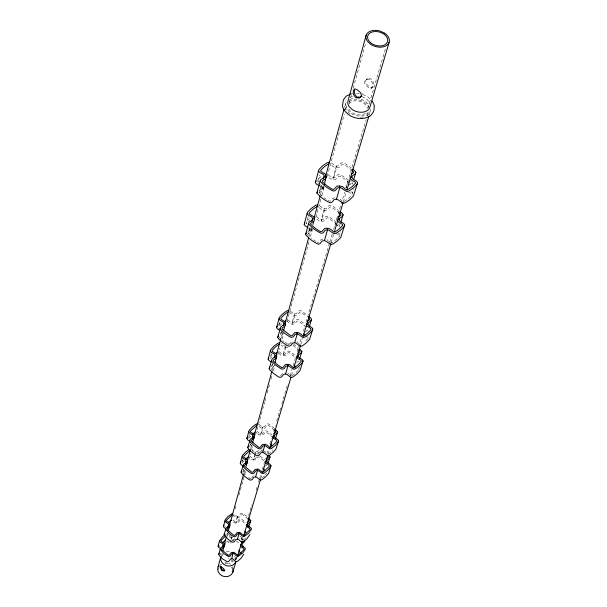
<?xml version="1.0" encoding="UTF-8"?>
<svg xmlns="http://www.w3.org/2000/svg" width="607" height="607" viewBox="0 0 607 607"><rect width="100%" height="100%" fill="white"/><g stroke="black" fill="none" stroke-linecap="round" stroke-linejoin="round"><path stroke-width="0.46" stroke-dasharray="3.04 2.28" d="M321.156 185.294L319.161 193.679L322.082 195.841M309.532 227.8L307.779 235.266L309.881 236.844M281.17 331.49L279.69 337.856L283.773 341.529M272.482 363.267L271.094 369.261L273.514 371.18M243.49 469.294L242.785 472.694L245.44 474.894M225.66 535.222L225.713 534.304M220.265 554.942L220.311 554.039L221.487 553.182M318.895 190.674L320.875 189.134L321.687 185.378M307.537 232.306L309.456 230.781L310.018 227.944M281.223 331.741L281.276 333.569L280.639 334.328M272.718 364.086L272.642 365.05L270.57 366.742M242.102 462.033L242.754 459.59M248.779 437.245L249.477 434.65M271.276 353.706L269.933 358.691L273.021 355.391M280.935 329.381L278.696 328.144L278.446 327.082L279.88 321.756M308.189 216.638L306.232 223.922L309.676 220.47M319.168 192.54L321.695 191.061L323.076 189.172L322.363 186.061L317.795 183.276L317.484 182.146L319.441 174.869M250.486 443.717L249.545 447.154L252.277 445.03M309.456 230.781L310.207 228.057M320.875 189.134L321.869 185.507M226.806 535.146L227.306 533.318M243.665 473.9L244.925 469.332M250.706 448.307L251.715 444.65M272.346 369.693L273.605 365.126M280.654 339.533L282.414 333.129M308.834 237.155L311.345 228.012M320.405 195.105L322.924 185.962M344.564 107.356L345.565 103.698M311.93 227.989L311.133 231.851L307.795 234.15M323.417 186.341L322.916 188.155L320.936 188.094L320.003 186.114M311.573 230.804L312.074 228.991M323.076 189.172L323.827 186.455M225.243 544.616L226.252 540.958M227.511 536.391L228.02 534.562M232.822 517.202L233.832 513.545M235.099 508.977L236.108 505.328M238.892 495.274L244.454 475.175M244.704 474.257L245.714 470.6M248.749 459.636L250.516 453.239M251.533 449.59L252.542 445.933M255.577 434.969L264.675 402.077M264.933 401.159L265.942 397.509M267.209 392.941L269.736 383.799M270.995 379.231L272.012 375.581M273.271 371.006L274.789 365.528M277.824 354.564L279.592 348.168M282.118 339.032L283.636 333.547M286.921 321.672L309.426 240.349M310.435 236.692L312.461 229.385M315.746 217.503L320.8 199.233M321.809 195.575L324.085 187.351M327.12 176.387L344.313 114.26M345.573 109.692L346.84 105.117M349.124 102.894L351.916 92.871M353.183 88.319L365.846 42.763M230.986 539.099L231.73 536.474M255.092 453.763L253.711 458.657L253.847 459.954L255.835 459.787L258.104 457.025L259.181 456.927L266.405 462.853M226.715 540.86L228.513 542.605L230.357 542.946L231.1 540.321M231.35 539.441L231.844 537.688L232.8 537.658M255.464 454.248L253.847 459.954L251.791 459.567L249.78 457.678M367.903 108.16L385.847 47.407M231.965 571.718L233.02 568.167M235.395 560.162L236.472 556.528M241.328 540.169L242.14 537.445M248.612 515.647L251.844 504.743M256.162 490.206L257.239 486.579M258.59 482.034L259.401 479.31M259.667 478.399L261.018 473.855M262.368 469.317L265.6 458.414M266.951 453.869L268.028 450.235M269.918 443.876L271.534 438.429M273.689 431.16L275.312 425.712M276.655 421.167L280.707 407.54M281.785 403.905L287.445 384.83M290.146 375.748L292.028 369.39M293.113 365.755L295.806 356.666M297.157 352.128L301.201 338.501M303.356 331.232L304.98 325.784M306.057 322.15L311.717 303.075M311.99 302.165L329.518 243.119M329.791 242.208L332.219 234.029M333.562 229.492L344.624 192.244M345.967 187.7L366.196 119.571M367.273 115.937L368.624 111.392A11.358 7.959 16 0 1 356.059 115.603A11.358 7.959 16 0 1 346.734 105.724M335.034 225.743L337.613 217.465M348.175 181.539L346.293 187.859L346.734 186.812M236.601 559.578L237.147 557.757M242.292 540.503L243.103 537.779M260.714 478.756L261.792 475.129M268.028 454.241L269.379 449.704M291.595 375.24L292.946 370.702M300.806 344.366L302.703 338.008M331.141 242.663L333.584 234.492M343.334 201.797L346.043 192.722M369.071 115.535L370.149 111.9M338.19 224.249L337.651 226.062L337.651 224.962M348.251 185.621L350.102 184.528L351.187 180.909M352.895 182.282L352.348 184.088L351.271 182.426L349.093 180.833M291.914 375.923L295.738 372.956L298.781 369.617L299.532 367.159M305.852 340.557L308.295 338.349L308.834 336.589M330.261 242.686L331.688 242.853L335.982 239.765L339.374 236.26L340.747 231.745M344.032 201.554L348.471 198.443L351.961 194.9L353.881 188.595M274.501 365.027L273.294 366.803L271.132 368.221M283.188 333.562L281.952 335.36L279.721 336.794M339.131 227.147L339.821 225.614L338.789 223.991M272.042 451.396L272.664 450.288M271.109 355.558L271.792 354.42M281.618 323.743L278.446 327.082M280.343 322.749L278.408 324.995M307.506 220.607L308.257 219.4L309.737 218.748M318.789 178.777L319.555 177.563L322.552 175.719M231.912 541.307L233.24 539.319L234.583 538.728M234.719 538.705L233.338 540.769L232.329 540.875M251.624 477.876L253.43 475.782M258.377 450.28L257.406 451.699L254.523 451.995M259.637 451.987L258.127 454.188L256.996 454.286M256.518 456.813L255.547 458.224L253.711 458.657L251.852 457.974L250.167 456.168M280.578 375.733L283.12 372.751M287.574 345.649L289.19 343.395L290.859 342.758L292.703 343.387M289.524 344.495L291.193 342.158L293.227 341.316M243.65 469.446L244.211 468.741M250.388 444.84L250.964 444.127M305.397 331.862L308.219 329.677M245.486 469.628L242.823 471.722M243.187 540.192L244.249 539.145M265.267 474.727L266.875 473.179M268.499 454.248L270.836 452.025M370.953 88.554L372.349 87.173L372.516 83.227L370.399 79.805L366.787 79.289L367.751 78.515L371.363 79.024L373.48 82.453L373.487 86.255L370.953 88.554C367.796 87.446 364.663 85.17 364.276 81.596L367.751 78.515M241.882 460.933L242.967 459.916M241.882 462.853L244.052 460.804M248.544 438.11L250.767 436.038M366.696 79.502L365.414 80.685L366.218 83.849L369.17 86.566L371.916 87.78M317.484 182.146L318.88 181.007M265.578 466.07L266.86 465.167M233.331 561.786L232.155 561.65L231.138 560.663M296.603 362.516L298.743 361.104M244.78 538.621L245.865 538.014M264.66 475.812L261.215 478.627L260.107 478.521M260.479 451.327L261.45 451.168M256.753 453.421L258.514 452.625L259.978 450.5L261.063 450.402L262.96 451.949M287.93 347.333L284.569 347.47L281.033 344.958M322.78 239.12L320.549 239.977L318.743 242.405L317.347 242.481M334.76 197.7L332.454 198.557L330.595 201.016L329.146 201.076L323.933 197.7M350.778 93.895L352.439 93.721M251.139 478.597L250.046 478.703L247.519 476.616M230.357 542.946L231.305 542.916M231.844 537.688L229.985 537.347L227.671 535.04L226.677 534.942M286.489 346.073L284.349 345.914L281.443 343.342M281.352 332.598L283.074 332.606M356.59 93.281L359.207 93.774M227.101 533.591L228.543 534.175M264.523 451.585L265.805 452.207M362.705 94.426L368.221 97.158L370.262 99.116M361.802 96.528L365.71 98.463A11.396 7.967 16 0 1 370.012 104.427M246.92 516.238L241.92 513.188L240.531 513.788L239.158 515.821L238.255 516.223L236.495 516.125L234.158 513.901M239.818 535.867L244.06 539.448M350.778 191.645L352.864 192.745M348.152 191.918L351.635 193.754L351.961 194.9M336.915 232.344L340.254 234.135M335.724 233.346L339.063 235.137L339.374 236.26M305.784 336.043L308.037 337.287L308.295 338.349M230.812 536.353L229.044 534.729M228.581 541.118L229.332 541.611M326.816 239.682L328.008 240.516M352.143 170.582L348.805 167.676L343.592 164.345L342.151 164.398L339.26 167.494C335.777 168.245 332.363 166.834 330.231 163.981M296.869 341.787L299.949 344.594M349.366 182.874L345.345 179.452L340.186 176.144L338.759 176.205L335.891 179.293C332.757 179.915 329.502 178.997 327.537 176.349M287.703 373.047L288.727 373.806M339.495 213.042L331.301 206.957L329.912 207.025L327.105 210.09C323.743 210.849 320.45 209.476 318.425 206.683M336.953 224.438L328.152 217.875L326.771 217.943L323.986 221.001C320.663 221.767 317.393 220.402 315.405 217.625M316.019 241.48L312.347 239.188L311.277 237.898M264.675 451.555L265.608 452.268M306.277 327.135L298.394 321.004L297.149 321.088L294.577 324.047L292.271 324.184L289.88 323.713L286.845 320.951M293.424 343.949L297.946 347.5M293.105 345.444L298.136 349.389M233.27 522.035L235.084 523.052L237.838 522.862L239.955 520.222L240.956 520.116L246.981 525.176M285.282 342.249L288.257 344.586M274.47 430.188L268.332 425.211L267.217 425.31L264.872 428.125L262.808 428.284L260.676 427.874L257.998 425.325M273.104 437.647L266.336 432.146L265.221 432.245L263.734 434.392L261.936 435.189L258.734 434.802L256.655 432.874M261.996 449.521L263.893 451.069M260.107 456.047L264.682 459.803M254.394 452.154L255.699 453.224M248.013 519.137L242.557 514.561L241.548 514.66L240.182 516.694L238.543 517.46L235.653 517.134L233.786 515.343M243.21 540.283L240.114 537.271M236.313 541.012L241.055 545.025M331.452 162.964L334.965 165.848L337.515 166.083L338.789 165.658L340.626 163.268L342.583 162.63C345.755 163.715 348.706 165.772 351.127 167.995M328.175 174.801L331.65 177.661L334.169 177.889L335.428 177.464L337.249 175.082L339.192 174.437C342.333 175.514 345.246 177.563 347.644 179.771M340.193 199.149L341.961 200.818M319.608 205.682L322.977 208.489L325.428 208.709L326.657 208.277L328.448 205.917L330.337 205.272L332.454 205.985L338.539 210.5M316.581 216.623L319.904 219.415L322.332 219.628L323.554 219.203L325.322 216.843L327.196 216.198L329.298 216.911L335.307 221.396M328.569 241.055L329.7 242.14M231.768 560.026L232.785 561.005M290.389 311.072L293.401 313.705L295.617 313.872L296.74 313.447L298.394 311.163L300.108 310.526L302.02 311.179L307.461 315.39M289.304 312.051L292.369 314.828L294.79 315.306L297.111 315.17L299.699 312.203L300.958 312.119L306.398 316.33M287.923 319.98L290.905 322.59L293.098 322.765L294.213 322.332L295.852 320.056L297.559 319.419L299.448 320.064L304.835 324.252M279.137 351.665L282.012 354.222L284.137 354.374L285.214 353.949L286.815 351.711L288.469 351.074L290.298 351.696L295.495 355.785M278.727 353.274L281.018 355.33L284.516 355.778L286.466 354.958L288.067 352.713L289.273 352.621L294.471 356.711M289.372 374.466L290.67 375.794M258.977 424.399L261.602 426.812L263.567 426.933L264.569 426.524L266.063 424.361L267.604 423.739L269.288 424.316L274.053 428.178M257.049 431.342L259.659 433.739L261.602 433.861L262.596 433.451L264.083 431.304L265.608 430.682L267.285 431.251L272.004 435.082M251.981 449.628L253.68 451.449M233.134 520.032L234.932 521.679L236.684 521.77L237.58 521.375L238.938 519.349L240.319 518.757L241.814 519.273L246.017 522.802M234.302 558.523L235.812 560.208M252.246 450.386L253.073 451.502M308.637 227.822L309.524 229.765L311.429 229.803L310.905 227.746M228.687 557.924L228.976 558.683M361.909 92.977L362.379 94.358M298.53 368.578L298.781 369.617M224.901 525.882L225.083 526.8M219.544 545.769L219.719 546.672M255.547 452.132L255.691 453.437M350.095 183.413L350.102 184.528M221.403 555.314A7.967 7.178 16 0 1 222.534 553.789M226.396 551.733A7.967 7.178 16 0 1 230.235 551.831M236.138 557.203A7.967 7.178 16 0 1 236.411 558.607M222.291 555.746A6.973 6.282 16 0 1 223.277 554.411M234.697 556.224A6.973 6.282 16 0 1 235.341 560.276M218.664 569.624A6.874 6.222 16 0 1 218.763 567.985M220.295 565.147A6.874 6.222 16 0 1 221.623 564.115M224.947 563.213A6.874 6.222 16 0 1 229.188 564.411M231.548 566.923A6.874 6.222 16 0 1 232.269 569.305M224.871 562.325A7.845 7.109 16 0 1 226.396 562.431M228.589 563.084A7.845 7.109 16 0 1 230.523 564.29M232.405 566.566A7.845 7.109 16 0 1 233.232 569.283M370.551 109.245A12.975 9.09 16 0 1 364.268 116.749M363.396 116.969A12.975 9.09 16 0 1 359.556 117.272M350.095 114.116A12.975 9.09 16 0 1 347.067 101.407M349.86 99.51A12.975 9.09 16 0 1 354.238 98.448M361.097 99.343A12.975 9.09 16 0 1 368.813 104.7M349.017 101.642A11.358 7.959 16 0 1 360.171 100.223A11.358 7.959 16 0 1 368.677 107.462M365.467 113.099A9.75 6.836 16 0 1 355.846 114.359A9.75 6.836 16 0 1 348.532 108.084M349.017 103.918A9.75 6.836 16 0 1 359.071 101.088A9.75 6.836 16 0 1 367.318 108.198M350.793 97.279A11.396 7.967 16 0 1 352.455 96.452M237.443 516.246L235.994 523.037L237.443 516.246M262.656 426.956L260.707 433.884L260.851 435.204L262.808 428.284L262.656 426.956M285.502 346.081L283.158 354.382L283.332 355.778L285.677 347.485L285.502 346.081M294.592 313.88L292.081 322.765L292.271 324.184L294.79 315.306L294.592 313.88M324.297 208.694L321.217 219.62L321.444 221.115L324.54 210.197L324.297 208.694M336.339 166.06L333.008 177.874L333.258 179.391L336.597 167.585L336.339 166.06"/><path stroke-width="0.91" d="M268.347 456.358L268.317 457.321L266.39 458.664M354.503 89.426L354.374 93.364L356.484 96.801L360.095 97.34M329.282 162.137L327.249 162.691L322.757 165.726L319.161 169.216L318.531 170.817L319.714 172.464L323.22 174.315L324.001 175.393L324.108 177.35L320.83 179.634L320.079 181.212L316.877 192.988C320.344 197.222 325.124 200.644 330.155 202.837L332.128 202.169L333.979 199.711C337.924 197.586 340.178 202.419 343.516 203.246L345.542 202.67L349.973 199.551L353.464 196.008L357.637 182.692L356.43 181.038C354.427 180.097 351.309 178.966 351.984 176.159L355.186 173.898L355.899 172.342L354.799 170.673L352.599 169.065M220.796 565.974L220.743 567.113L222.223 569.791L224.78 570.451M317.522 204.878L315.564 205.439L311.216 208.451L307.734 211.911L307.112 213.497L308.242 215.106L311.611 216.911L312.355 217.959L312.446 219.886L309.274 222.154L308.538 223.717L305.587 234.598C308.88 238.718 313.462 242.072 318.311 244.204L320.215 243.528L322.014 241.1C325.815 238.991 327.97 243.718 331.179 244.522L333.129 243.938L337.424 240.842L340.815 237.337L344.708 224.924L343.554 223.308L340.178 221.502L339.419 220.455L339.305 218.535L342.409 216.289L343.099 214.749L342.06 213.11L339.943 211.547M288.515 310.344L286.732 310.905L282.748 313.849L279.546 317.195L278.97 318.713L279.964 320.23L282.983 321.9L283.651 322.886L283.704 324.722L280.798 326.93L277.718 337.257L278.613 338.812L282.695 342.492L287.179 345.55L289.099 346.21L290.836 345.542L292.506 343.205C295.958 341.157 297.855 345.595 300.746 346.331L302.529 345.747L306.467 342.743L309.585 339.359L312.825 329.04L311.808 327.514L308.781 325.853L308.113 324.866L308.037 323.03L310.883 320.845L311.535 319.373L310.609 317.825L308.72 316.361M279.63 342.629L277.9 343.19L274.038 346.104L270.927 349.404L270.358 350.899L271.314 352.386L274.235 354.01L274.865 354.981L274.91 356.779L272.095 358.957L269.182 368.684L270.047 370.209L273.985 373.798L278.31 376.788L280.161 377.417L281.845 376.757L283.469 374.458C286.815 372.432 288.636 376.78 291.436 377.493L293.158 376.909L296.982 373.942L300.025 370.604L303.075 360.892L302.096 359.397L299.175 357.773L298.53 356.81L298.469 355.012L301.231 352.849L301.869 351.4L299.16 348.456M257.315 423.739L255.729 424.293L252.155 427.1L249.28 430.272L248.741 431.698L249.606 433.102L252.262 434.612L252.853 437.237L250.251 439.331L247.755 447.609L248.536 449.051L252.102 452.42L256.033 455.204L257.725 455.789L259.272 455.144L260.782 452.943C263.855 450.993 265.494 455.075 268.051 455.736L269.629 455.174L273.165 452.314L275.988 449.112L278.598 440.841L277.718 439.43L275.062 437.92L274.478 437.01L274.44 435.302L276.997 433.223L277.596 431.835L275.426 429.293M248.824 449.537L245.349 452.306L242.542 455.432L242.018 456.836L242.853 458.209L245.425 459.681L246.07 461.366L245.425 462.966L243.46 464.332L241.085 472.178L241.836 473.589L245.296 476.882L249.098 479.606L250.744 480.175L252.246 479.538L253.726 477.375C256.708 475.448 258.286 479.447 260.767 480.091L262.307 479.53L265.752 476.715L268.506 473.559L269.007 472.163L270.98 465.713L270.13 464.332L267.558 462.86L266.89 461.183L266.966 460.288L269.455 458.239L270.039 456.874L269.28 455.47M224.658 535.139L222.541 536.74L219.499 541.004L220.235 542.279L222.541 543.629L223.103 545.185L223.027 546.027L220.72 547.984L220.159 549.274L223.93 553.645L228.839 556.672L230.212 556.065L231.571 554.024L232.451 553.622L234.181 553.705L236.472 555.921L237.929 556.505L242.489 553.288L245.486 548.994L244.735 547.711L242.428 546.361L241.927 543.971L244.189 542.028L244.735 540.746M220.349 548.417L218.831 547.522L218.095 546.254L219.499 541.004M225.736 528.576L224.173 527.665L223.414 526.368L225.394 519.493L228.012 516.496L232.678 513.31M243.012 465.812L241.1 464.719L240.273 463.346L242.018 456.836M249.72 441.137L247.747 440.014L246.89 438.618L248.741 431.698M271.253 361.886L269.083 360.679L268.135 359.2L270.358 350.899M279.819 330.345L277.581 329.108L276.595 327.598L278.97 318.713M307.802 227.375L305.306 226.032L304.19 224.431L307.112 213.497M319.312 185.75L316.535 184.278L315.367 182.639L318.531 170.817M243.893 554.183L240.911 558.463L237.785 561.126L236.389 561.665L234.939 561.08L232.671 558.888L230.948 558.797L228.725 561.232L227.359 561.839L222.488 558.827L219.408 555.792L218.748 554.479L220.159 549.274M249.917 534.509L246.867 538.864L243.665 541.565L242.231 542.112L240.751 541.512L238.407 539.266L237.458 539.145L235.744 539.585L234.363 541.649L232.967 542.263L231.449 541.74L227.951 539.183L224.104 534.752L226.168 527.938L228.004 526.626L228.611 525.101L228.02 523.507L225.66 522.126L224.901 520.829M222.625 546.93L223.103 545.185L224.453 545.154L224.173 546.839L221.737 548.827L221.692 549.737L228.217 555.306L229.211 555.193L231.32 552.537L234.036 552.332L237.345 555.033L238.346 555.124L244.029 549.479L243.855 548.569L241.548 547.226L240.6 545.716M227.959 527.46L228.611 525.101L229.992 525.07L229.712 526.785L227.215 528.803L227.17 529.729L233.885 535.412L234.901 535.306L237.064 532.605L239.848 532.4L243.255 535.162L244.287 535.26L250.107 529.524L249.917 528.598L247.55 527.217L246.579 525.685M245.403 463.794L246.07 461.366L247.565 461.343L247.277 463.149L244.591 465.25L244.553 466.229L251.875 472.276L252.975 472.17L255.289 469.34L258.301 469.158L262.019 472.094L263.135 472.208L269.371 466.222L269.167 465.243L266.587 463.771L265.517 462.139M252.224 438.907L252.929 436.319L254.47 436.312L254.181 438.148L251.419 440.28L251.381 441.274L258.946 447.458L260.077 447.351L262.452 444.483L265.555 444.301L267.619 445.439L269.394 447.313L270.54 447.427L276.944 441.35L276.724 440.356L273.226 438.049L272.839 436.228L274.372 436.213M274.531 357.477L274.986 355.823L276.671 355.823L275.183 362.554M283.287 325.511L283.773 323.743L285.518 323.759L285.214 325.724L282.141 327.962L282.111 329.024L290.761 335.8L292.035 335.709L294.668 332.666L298.174 332.53L300.526 333.782L302.552 335.823L303.857 335.967L307.825 332.955L310.974 329.555L310.708 328.493L306.717 325.951L306.247 323.994L307.977 324.009M311.763 221.585L312.506 218.861L314.434 218.907L314.138 220.963L310.769 223.262L310.754 224.385L315.374 228.338L320.435 231.654L321.847 231.578L324.699 228.422C328.106 227.633 331.437 229.051 333.478 231.882L334.92 232.056L339.252 228.953L342.667 225.44L342.356 224.309L338.972 222.503L337.53 220.591M323.425 179.027L324.168 176.311L326.164 176.364L324.328 184.642M218.065 566.892L221.016 556.164A7.967 7.178 16 0 0 226.092 565.557A7.967 7.178 16 0 0 236.062 561.392L232.883 572.037M224.287 544.282L226.305 536.975M229.825 524.175L243.415 474.811M247.436 460.189L250.456 449.218M253.976 436.425L271.845 371.522M276.375 355.072L280.654 339.533M284.926 323.994L308.576 238.065M314.115 217.959L320.155 196.023M325.686 175.909L344.055 109.184M223.012 550.382L224.362 544.274L223.429 542.772L221.13 541.421L220.963 540.518L225.629 535.966M228.467 530.586L229.901 524.175L228.938 522.635L226.57 521.261L226.396 520.343L232.246 514.683M246.222 466.206L247.459 460.402L246.404 458.778L243.832 457.306L243.635 456.335L249.917 450.432M252.808 442.336L254.363 435.348L253.271 433.686L250.615 432.184L250.403 431.19L256.852 425.204M275.988 358.305L276.671 355.823L276.246 353.904L272.406 351.43L272.171 350.391L275.275 347.083L279.144 344.169M283.803 329.95L284.539 327.294M285.024 325.527L285.518 323.759L285.062 321.793L281.094 319.267L280.836 318.197L284.038 314.851L288.014 311.907M312.931 224.355L313.682 221.631M325.17 179.991L326.164 176.364L325.602 174.262L320.982 171.462L320.663 170.317L324.252 166.826L328.751 163.791M366.256 34.933L348.16 100.345A11.396 7.967 16 0 0 349.268 106.68L352.151 109.48A11.396 7.967 16 0 0 369.762 107.553L389.072 42.505M231.745 558.766L233.141 552.355M237.458 539.145L239.052 533.674L238.93 532.415M255.577 476.927L257.451 470.493L257.307 469.165M262.694 452.496L264.682 445.659L264.531 444.309M285.548 374.011L287.938 365.801L287.756 364.375L285.487 364.534L282.93 367.531L281.694 367.63L277.331 364.625L273.355 361.013L273.385 359.966L275.57 358.54L276.784 356.764M294.653 342.758L297.21 333.971L297.013 332.515M324.381 240.668L327.537 229.841L327.294 228.308M336.437 199.278L339.844 187.571L339.586 186.008L336.893 186.106L333.949 189.293L332.484 189.361L327.211 185.954L322.385 181.903L322.393 180.765L324.942 179.285L326.331 177.388M237.686 555.944L242.018 541.414M243.642 535.966L260.441 479.667M262.611 472.405L267.755 455.151M269.925 447.883L291.049 377.053M293.758 367.979L300.533 345.277M303.242 336.195L330.876 243.574M334.396 231.768L343.061 202.708M346.855 189.999L368.798 116.445M247.383 526.337L247.929 523.909L250.243 521.937L250.805 520.639L248.271 517.771M250.805 520.639L248.582 527.453M268.082 463.361L270.039 456.874M275.517 438.724L277.596 431.835M299.623 358.836L301.869 351.4M309.395 326.445L311.535 319.373M340.914 221.995L343.099 214.749M353.714 179.573L355.899 172.342M278.598 440.841L278.082 442.275L275.244 445.492L271.678 448.361L270.085 448.922C267.505 448.262 265.858 444.149 262.763 446.107L261.238 448.323L259.682 448.968L257.975 448.376L254.007 445.576L250.403 442.184L249.621 440.735M270.98 465.713L270.479 467.124L267.71 470.288L264.235 473.119L262.687 473.68C260.183 473.028 258.59 469.006 255.585 470.941L254.098 473.111L252.58 473.756L250.926 473.179L247.087 470.44L243.597 467.124L242.846 465.706M303.075 360.892L302.536 362.394L299.471 365.748L295.617 368.73L293.879 369.306C291.057 368.586 289.22 364.215 285.844 366.256L284.205 368.563L282.513 369.223L280.639 368.586L276.268 365.581L272.293 361.969L271.428 360.429M312.825 329.04L312.279 330.572L309.13 333.971L305.162 336.991L303.371 337.568C300.442 336.832 298.53 332.363 295.04 334.419L293.363 336.764L291.618 337.431L289.676 336.771L285.146 333.691L281.018 329.988L280.115 328.425M344.708 224.924L344.123 226.525L340.709 230.038L336.377 233.149L334.404 233.725C331.164 232.913 328.986 228.164 325.147 230.273L323.334 232.709L321.407 233.384C316.513 231.237 311.877 227.868 308.538 223.717M357.637 182.692L357.045 184.308L353.524 187.859L349.048 190.985L347.007 191.569C343.638 190.727 341.346 185.863 337.371 187.995L335.504 190.461L333.509 191.129C328.425 188.914 323.592 185.469 320.079 181.212M218.095 546.254L218.581 544.949M223.414 526.368L223.907 525.04M246.89 438.618L247.421 437.199M240.273 463.346L240.797 461.957M268.135 359.2L268.704 357.713M276.595 327.598L277.171 326.088M304.19 224.431L304.805 222.852M315.367 182.639L315.997 181.045M242.61 547.256L243.157 545.981M218.748 554.479L219.309 553.197M224.104 534.752L224.673 533.439M241.085 472.178L241.7 470.804M247.755 447.609L248.377 446.213M269.182 368.684L269.849 367.22M277.718 337.257L278.393 335.77M305.587 234.598L306.307 233.05M316.877 192.988L317.628 191.417M223.148 542.248L225.227 540.215M228.596 522.301L230.721 520.245L231.737 520.343M245.843 459.12L248.119 456.972M252.603 434.324L254.948 432.146M360.171 97.15L361.461 95.982L360.641 92.803L357.637 90.056L354.883 88.819L353.35 90.352L353.266 92.355L353.395 94.153L355.512 97.583L359.116 98.129L361.446 96.111M275.593 353.623L276.853 352.492M284.266 321.953L285.563 320.807M316.998 206.509L312.651 209.529L309.175 212.989L309.471 214.112L313.902 216.843L314.434 218.907M241.427 542.461L242.595 541.611M247.413 522.377L249.204 521.079L249.242 520.161L248.013 519.137M273.848 433.648L275.821 432.29L275.851 431.304L274.47 430.188M297.794 353.259L299.941 351.855L299.957 350.823L298.743 349.867M307.332 321.247L309.54 319.828L309.555 318.774L308.295 317.795M338.501 216.646L340.906 215.189L340.906 214.089L339.495 213.042M351.134 174.239L353.623 172.775L353.615 171.652L352.143 170.582M350.778 93.895L346.142 96.187L343.395 99.814L342.439 106.172C345.77 117.363 361.271 122.022 370.725 115.611L373.404 111.938L373.98 110.019L374.329 105.588L372.303 101.073M240.509 544.836L241.852 544.805M246.48 524.789L247.853 524.759L248.453 526.345L250.82 527.726L251.594 529.031L248.529 533.401L243.862 536.656L242.368 536.057L240.008 533.803L239.052 533.674L237.322 534.114L235.933 536.193L234.53 536.808L233.005 536.277L229.476 533.712L225.592 529.251M265.403 461.206L266.89 461.183M296.732 355.968L298.401 355.968M287.756 364.375L290.108 364.837L293.105 367.599L294.365 367.736L298.219 364.761L301.277 361.408L301.026 360.361L298.098 358.737L296.876 356.977M337.985 219.529L339.252 219.552M350.618 177.161L351.939 177.198M339.586 186.008L342.394 186.577L346.028 189.68L347.523 189.87L352.007 186.744L355.527 183.193L355.194 182.047L351.673 180.196L350.156 178.238M241.51 553.318L239.264 551.71L238.961 550.056M305.033 335.633L303.766 333.842M295.632 366.962L294.418 365.209M272.004 445.705L270.912 444.051M264.644 470.228L263.59 468.612M245.896 532.711L244.932 531.186M233.247 570.216A7.845 7.109 16 0 1 228.543 576.21A7.845 7.109 16 0 1 220.394 574.67L218.512 572.378A7.845 7.109 16 0 1 218.952 565.246M220.045 566.741L221.585 570.443L224.135 571.111L224.711 570.633L223.657 568.721L221.32 566.771L220.045 566.741M384.701 33.233L380.574 31.223A12.034 8.066 16 0 0 368.244 32.368A12.034 8.066 16 0 0 367.493 41.382L370.566 44.258A12.034 8.066 16 0 0 387.069 45.138A12.034 8.066 16 0 0 384.701 33.233M370.619 42.748A10.327 6.92 16 0 0 387.456 41.966A10.327 6.92 16 0 0 374.891 31.526A10.327 6.92 16 0 0 370.619 42.748"/></g></svg>
